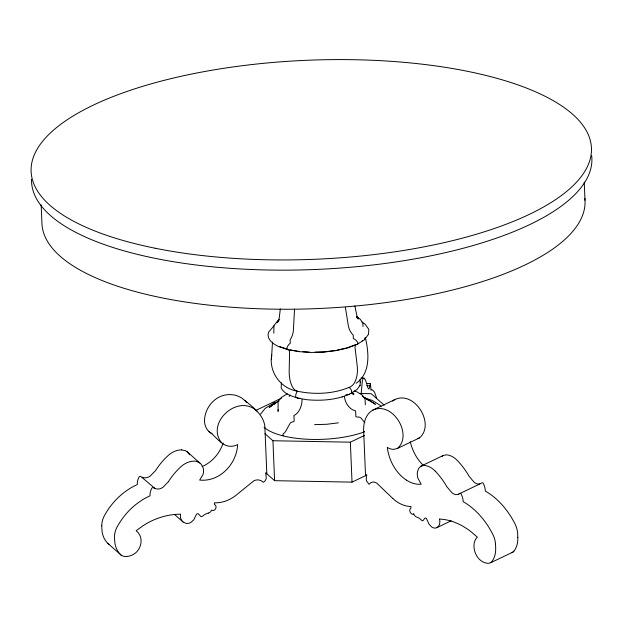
<?xml version="1.0" encoding="UTF-8"?>
<svg xmlns="http://www.w3.org/2000/svg" width="623" height="623" viewBox="0 0 623 623"><rect width="100%" height="100%" fill="white"/><g stroke="black" fill="none" stroke-linecap="round" stroke-linejoin="round"><path stroke-width="0.93" d="M294.531 309.164L293.433 329.754A12.795 7.64 -76 0 1 290.131 339.846L290.279 343.312A7.25 4.33 -76 0 0 286.829 348.312A2.469 1.472 -76 0 0 288.48 349.526A4.898 2.928 -76 0 1 289.578 352.595L289.189 370.475A31.485 18.799 -76 0 0 292.28 386.595A18.231 10.887 -76 0 0 297.514 391.252C314.56 394.772 332.9 394.048 349.106 387.381A18.231 13.114 64.4 0 0 354.939 381.899A31.485 22.646 64.4 0 0 357.158 365.382L355.048 347.689A4.898 3.52 64.4 0 1 356.076 344.457A2.469 1.776 64.4 0 0 357.945 342.985A7.25 5.21 64.4 0 0 353.35 338.585L353.21 335.119A12.795 9.205 64.4 0 1 348.319 325.642L345.36 307.287M271.745 355.079C268.536 371.479 280.482 388.378 296.984 391.096M272.492 342.105L271.441 359.58M350.694 393.557L357.111 389.445L360.071 385.294M360.281 382.094L359.821 379.641M278.177 409.77L278.068 411.406L278.092 401.516L281.316 397.49L287.281 393.791M360.039 385.793L360.312 381.588M364.782 338.842L364.946 337.884M281.386 382.81L281.175 388.02C284.314 394.102 291.626 396.111 297.63 398.035M280.327 308.915L279.221 318.166L277.142 322.745L278.162 321.476M364.657 378.706A62.853 9.898 -88.9 0 1 367.414 386.579L368.473 388.884A8.278 1.301 -88.9 0 0 369.828 385.738L370.342 383.838A13.722 2.165 -88.9 0 1 370.958 390.162A60.929 9.594 -88.9 0 1 372.78 390.091L374.54 392.202L376.697 398.261M223.174 442.969C220.098 452.368 213.494 460.584 204.749 465.272A31.703 27.801 -48.6 0 1 202.171 466.495M289.158 396.501L290.045 394.99M260.578 414.124L265.141 408.415L273.583 403.182L279.003 401.142M362.197 340.836L362.609 340.407M439.542 519.06A68.483 49.256 64.4 0 1 471.362 531.987L477.28 537.119L475.59 539.214L474.469 541.924A15.567 11.198 64.4 0 0 474.975 551.978C476.93 558.052 481.883 563.239 488.627 563.348L491.025 562.569L491.796 561.697A24.819 17.857 64.4 0 0 495.667 547.804L495.542 544.198M491.025 562.569L513.157 551.986L513.928 551.106M168.35 481.766L163.249 487.022A8.278 7.258 -48.6 0 1 155.002 488.471L153.554 487.739M279.143 320.09L279.688 319.537M275.716 402.59L269.159 407.481L272.298 405.542M517.83 537.228L517.682 533.615A19.656 14.142 64.4 0 0 514.917 523.709C509.723 513.554 502.722 504.225 493.875 496.967A60.929 43.82 64.4 0 0 485.325 491.088A13.722 9.875 64.4 0 0 483.386 483.596L483.129 483.222A1.332 0.958 64.4 0 0 481.82 482.895L480.683 483.565A8.278 5.957 64.4 0 1 473.792 481.852L469.205 476.408A62.853 45.206 64.4 0 0 457.453 460.599A19.305 13.885 64.4 0 0 446.286 454.813L443.179 455.522L421.047 466.105L418.679 468.387L417.418 471.923A12.413 8.924 64.4 0 0 417.963 478.363L421.195 484.219A31.703 22.802 64.4 0 1 406.289 480.053M441.878 456.48L443.179 455.522M277.913 321.047L278.543 320.588M273.988 325.782L268.575 332.207C266.107 339.138 273.536 344.387 278.878 346.653L287.748 349.635L298.838 351.629L311.103 352.454L323.874 352.096L336.295 350.57L347.665 347.946L356.963 344.449M406.289 480.053C395.48 472.701 388.9 460.179 387.28 447.376A15.505 11.152 64.4 0 0 393.51 449.37L397.349 448.498L419.481 437.914C435.555 424.31 414.645 390.115 394.803 399.592L372.671 410.183C365.46 414.443 363.147 423.554 363.684 431.428L365.537 475.676L366.269 474.796L366.402 477.958A5 3.598 64.4 0 0 366.674 481.221L369.096 484.266L370.615 482.802L372.523 482.101A8.924 6.417 64.4 0 1 376.814 483.175L392.872 498.556M392.646 401.095L394.803 399.592M356.2 383.238C370.817 373.115 368.878 352.719 365.397 337.666M397.349 448.498C413.423 434.893 392.513 400.698 372.671 410.183M278.761 320.495L277.243 321.445L273.941 325.556L273.816 333.204M357.158 344.363L364.284 339.885L368.481 334.349L368.839 329.372L365.062 324.147L361.963 322.091M273.863 404.568L275.428 403.595M413.765 513.913A4.081 2.936 64.4 0 0 416.577 517.02A12.024 8.652 64.4 0 1 420.276 519.06L421.662 520.33A2.134 1.534 64.4 0 0 423.017 520.68L424.878 518.102A2.165 1.558 64.4 0 1 426.412 518.484L428.998 524.114L431.677 526.965A7.624 5.482 64.4 0 0 435.796 528.016L437.58 527.206L438.818 525.773A9.462 6.806 64.4 0 0 439.542 519.091M413.742 513.913L413.181 514.185A2.959 2.126 64.4 0 1 411.242 513.609C409.732 512.332 408.976 509.326 410.923 508.127L410.853 506.468A32.334 23.253 64.4 0 1 392.879 498.548M256.061 410.323L281.51 398.152M264.954 433.694L272.929 440.734L350.352 442.182L364.393 435.469M265.904 473.005L274.603 480.683L352.026 482.132L366.947 474.999M435.313 471.183A62.853 45.206 64.4 0 1 447.065 486.999L451.659 492.427A8.278 5.957 64.4 0 0 458.551 494.156L479.835 483.97M436.731 527.72L451.208 520.797M458.544 494.148L459.688 493.478A1.332 0.958 64.4 0 1 460.989 493.805L461.246 494.187A13.722 9.875 64.4 0 1 463.177 501.671A60.929 43.82 64.4 0 1 471.736 507.558C480.582 514.816 487.599 524.138 492.777 534.3A19.656 14.142 64.4 0 1 495.534 544.198M356.076 344.457L346.995 347.875L336.903 350.204M298.137 398.175L306.539 399.686C321.016 401.048 336.124 400.028 349.581 394.141M342.159 396.929L342.603 396.765M421.047 466.105L424.154 465.42A19.305 13.885 64.4 0 1 435.306 471.206M417.636 438.569L419.481 437.914M511.561 552.508L513.157 551.986M335.984 350.414L323.789 351.917L315.098 352.159M338.367 422.846L326.647 424.294L314.592 424.629M360.982 378.091L363.887 378.145M366.34 383.488L370.21 383.558M366.924 385.676L369.828 385.73M359.611 393.502L371.23 393.72L384.274 405.238M302.903 351.707L309.39 352.143M181.581 449.876L185.444 450.694L187.118 451.706L201.276 464.314L203.145 467.904A12.413 10.879 -48.6 0 1 203.082 474.337L199.679 480.068A31.703 27.801 -48.6 0 0 217.482 476.509C229.147 470.287 236.974 457.741 237.651 444.573A15.505 13.589 -48.6 0 1 230.23 446.309C220.885 445.78 215.854 436.038 208.721 431.357C206.338 428.943 204.944 425.704 204.57 422.355C204.025 413.322 208.627 404.327 215.901 399.047C223.4 393.495 234.295 392.988 242.067 398.276C251.879 406.422 265.414 415.074 264.977 429.574L266.831 473.823L265.85 472.919L265.982 476.081A5 4.384 -48.6 0 1 265.951 479.328L264.9 481.096L263.28 482.288L261.294 480.754L258.903 479.975A8.924 7.826 -48.6 0 0 253.763 480.87L235.587 495.612A32.334 28.347 -48.6 0 1 214.367 502.816L214.444 504.443C216.711 505.362 216.454 508.726 214.569 509.925A2.959 2.593 -48.6 0 1 212.248 510.416L211.54 510.128A4.081 3.582 -48.6 0 1 208.37 513.118M290.263 349.846L292.055 350.173M293.838 350.492L299.196 351.458M363.684 431.428L364.432 431.614M108.994 544.409L107.974 543.497L121.726 555.646L124.732 556.534C131.796 556.837 138.306 552.515 140.331 545.709A15.567 13.651 -48.6 0 0 140.019 535.655L138.399 532.899L136.141 530.734L142.877 525.82A68.483 60.042 -48.6 0 1 180.522 514.209M279.82 346.614L288.48 349.526M354.246 390.933L356.886 391.82L362.376 395.192L365.078 399.055L365.319 404.864M363.567 397.497L372.188 400.394L379.968 405.176L381.058 406.733M366.503 399.421L369.135 400.309L368.24 399.865M210.605 432.892L212.022 433.655M199.858 462.944L196.307 461.316L194.314 461.113A19.305 16.93 -48.6 0 0 181.246 466.44A62.853 55.112 -48.6 0 0 168.358 481.774M356.901 317.13L360.11 319.101L362.874 323.049L363.014 326.514M356.364 316.897L358.692 318.33L356.854 316.772M362.29 396.103L375.42 404.28L368.582 399.966M352.556 393.097L354.02 393.993L352.673 393.012M174.596 514.52L183.084 522.012L185.934 523.336A7.624 6.682 -48.6 0 0 190.864 522.456L193.87 519.707L196.502 514.177A2.165 1.892 -48.6 0 1 198.34 513.85L200.847 516.522A2.134 1.869 -48.6 0 0 202.467 516.226L204.048 515.003A12.024 10.544 -48.6 0 1 208.362 513.087M257.322 411.499C238.796 392.794 205.434 422.464 221.461 442.595M208.721 431.357L209.974 432.378M155.01 488.463L140.821 476.502A1.332 1.168 -48.6 0 0 139.256 476.774L138.984 477.148A13.722 12.032 -48.6 0 0 137.317 484.562A60.929 53.414 -48.6 0 0 127.419 490.099C117.724 496.687 109.765 505.712 104.22 516.023A19.656 17.234 -48.6 0 0 101.775 525.82M121.726 555.646L120.706 554.743A24.819 21.766 -48.6 0 1 114.687 540.671L114.5 537.065A19.656 17.234 -48.6 0 1 116.953 527.253C122.505 516.958 130.456 507.924 140.152 501.344A60.929 53.414 -48.6 0 1 150.042 495.799A13.722 12.032 -48.6 0 1 151.716 488.385L151.996 488.011A1.332 1.168 -48.6 0 1 153.554 487.739M183.084 522.012L182.041 520.96A9.462 8.294 -48.6 0 1 180.53 514.24M187.118 451.706L189.657 454.751M423.523 465.49C416.748 459.182 412.371 450.6 410.238 441.66M244.59 400.262L246.801 402.622M364.876 422.705L360.849 417.916A5.218 3.754 64.4 0 0 357.68 417.122L355.873 416.67L355.624 410.861A12.99 9.345 64.4 0 1 344.449 396.314M356.854 316.928L358.357 319.062L356.932 315.97L354.845 305.877M351.504 391.828L353.506 394.678L352.486 393.222M584.234 182.048L584.997 200.256M350.352 442.182L352.026 482.132M283.091 435.874L283.006 433.92A7.858 4.688 -76 0 0 285.949 430.805L290.162 423.212A5.218 3.115 -76 0 1 292.717 421.997L294.173 421.296L293.931 415.486A12.99 7.756 -76 0 0 302.03 399.491M272.929 440.734L274.603 480.683M101.767 525.82L101.915 529.433A24.819 21.766 -48.6 0 0 107.95 543.521M41.165 204.866L41.967 224.031A271.776 96.51 -2.4 0 0 321.577 308.393A271.776 96.51 -2.4 0 0 584.841 198.394M591.686 155.789A280.405 99.571 -2.4 0 1 315.993 269.455A280.405 99.571 -2.4 0 1 31.532 179.338M181.581 449.853A19.305 16.93 -48.6 0 0 168.514 455.203A62.853 55.112 -48.6 0 0 155.625 470.536L150.517 475.785A8.278 7.258 -48.6 0 1 142.27 477.234M364.657 378.729A19.305 3.037 -88.9 0 0 362.352 380.731L361.301 392.272A12.413 1.955 -88.9 0 0 361.324 393.783M349.106 387.381A4.688 3.372 64.4 0 1 351.715 392.802A14.905 10.716 64.4 0 1 345.804 394.748M297.514 391.252A4.688 2.804 -76 0 0 295.777 396.991A14.905 8.901 -76 0 0 299.71 398.292M364.525 431.825A62.207 22.093 -2.4 0 1 264.105 427.331M275.553 403.213A7.858 5.646 64.4 0 1 273.583 403.182M276.994 402.622A7.858 5.646 64.4 0 1 276.729 402.785M517.806 537.221A24.819 17.857 64.4 0 1 513.952 551.129M155.22 248.242A280.405 99.571 -2.4 0 0 590.845 156.217A280.405 99.571 -2.4 0 0 187.788 74.838A280.405 99.571 -2.4 0 0 155.22 248.242"/></g></svg>
